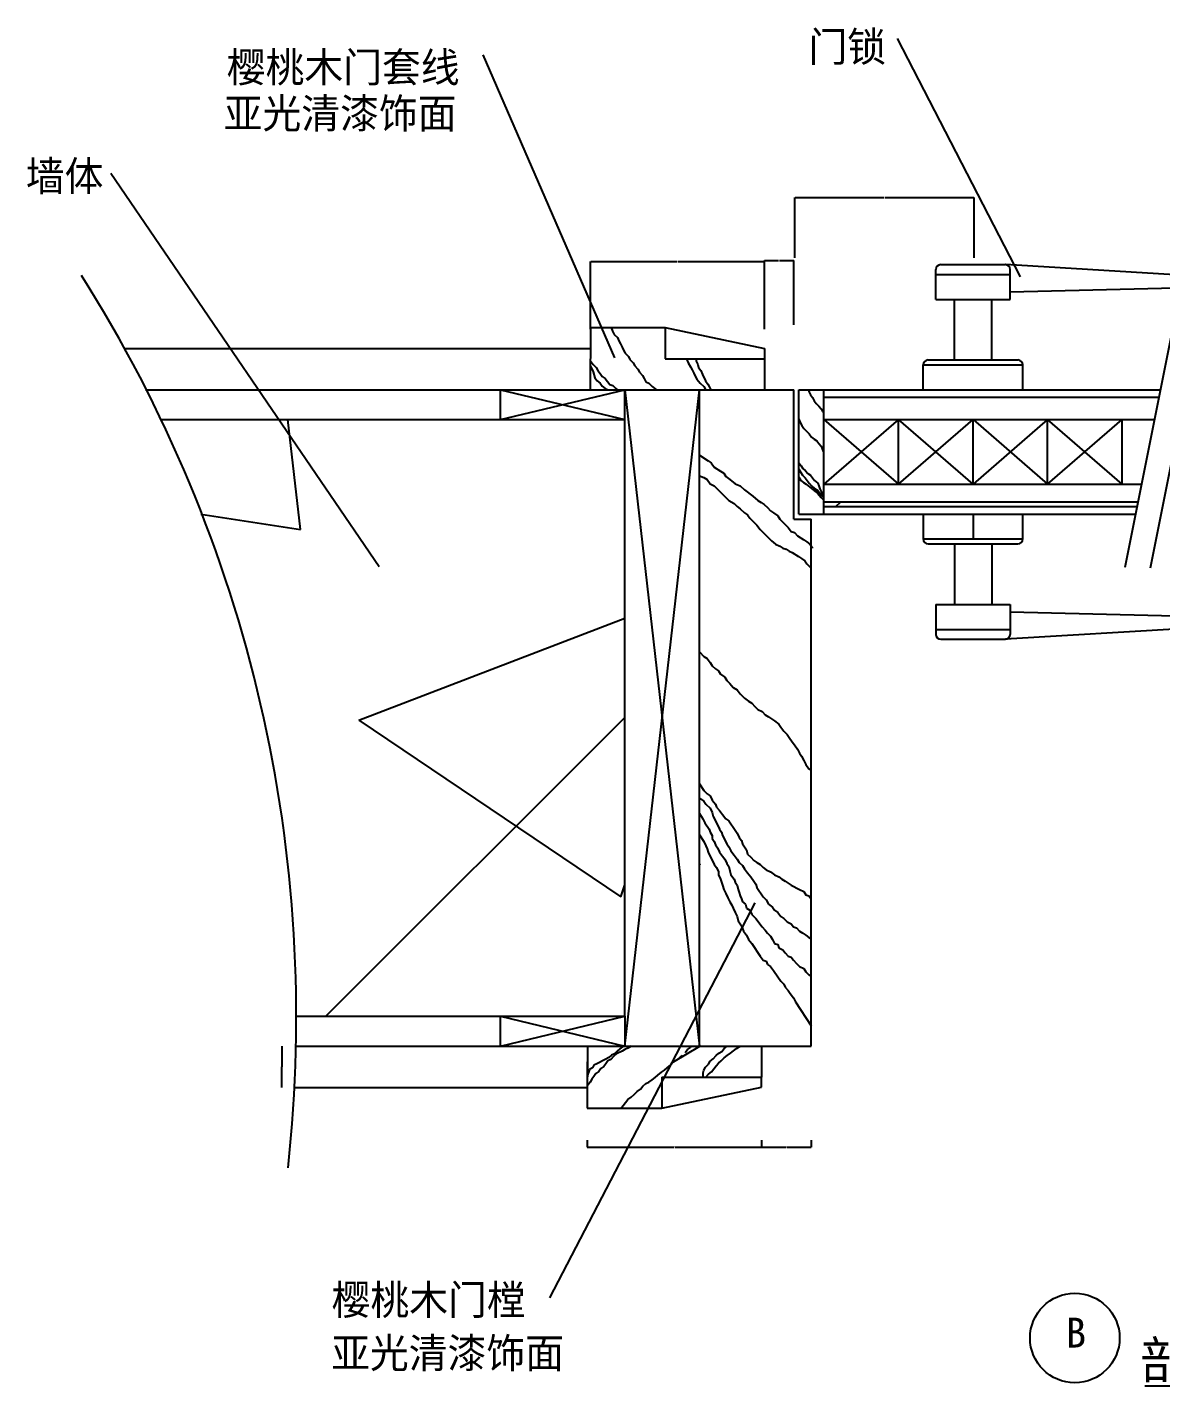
# Model space of a CAD drawing. Header units: metres. Extents: x 108 to 5381, y 254 to 7015.
# Drawn here: x 398 to 2676, y 254 to 2987 of the extents above; entities that cross this region are included whole.
import ezdxf

# ---------------------------------------------------------------- set-up
doc = ezdxf.new("R2010")
doc.units = ezdxf.units.M
for name, color, linetype in [('2', 2, 'Continuous'), ('3', 3, 'Continuous'), ('4', 4, 'Continuous'), ('7', 7, 'Continuous'), ('BH', 3, 'Continuous'), ('DIM', 3, 'Continuous'), ('TEXT', 3, 'Continuous')]:
    doc.layers.add(name, color=color, linetype=linetype)
doc.dimstyles.get("Standard").update_dxf_attribs({"dimtxt": 2.5, "dimasz": 2.5, "dimexe": 1.25, "dimexo": 0.625, "dimtad": 1, "dimcen": 2.5, "dimazin": 3, "dimtfac": 1, "dimtmove": 0, "dimatfit": 3})

# ---------------------------------------------------------------- blocks, each defined once
blk = doc.blocks.new('*D4')
for p, q in [((1879.34, 2388.51), (1879.34, 2517.83)), ((1879.59, 2517.83), (1907.965, 2517.83)), ((1909.965, 2517.83), (1938.34, 2517.83)), ((1938.59, 2388.51), (1938.59, 2517.83))]:
    blk.add_line(p, q)
at = {"layer": 'Defpoints'}
for p in [(1879.34, 2517.83), (1879.34, 2388.51), (1938.59, 2388.51)]:
    blk.add_point(p, dxfattribs=at)
at = {"layer": 'DIM', "insert": (1908.965, 2517.83), "char_height": 1, "attachment_point": 5}
blk.add_mtext('20', dxfattribs=at)
blk = doc.blocks.new('*D5')
for p, q in [((1873.32, 748.82), (1873.32, 734.74)), ((1973.59, 748.82), (1973.59, 734.74)), ((1873.57, 734.74), (1922.455, 734.74)), ((1924.455, 734.74), (1973.34, 734.74))]:
    blk.add_line(p, q)
at = {"layer": 'Defpoints'}
for p in [(1873.32, 748.82), (1973.59, 748.82), (1873.32, 734.74)]:
    blk.add_point(p, dxfattribs=at)
at = {"layer": 'DIM', "insert": (1923.455, 734.74), "char_height": 1, "attachment_point": 5}
blk.add_mtext('20', dxfattribs=at)
blk = doc.blocks.new('*D7')
for p, q in [((909.42, 937.62), (909.42, 895.95)), ((909.17, 895.95), (908.92, 895.95)), ((909.42, 854.29), (909.42, 895.95)), ((909.42, 895.95), (909.42, 895.95)), ((909.67, 895.95), (909.92, 895.95))]:
    blk.add_line(p, q)
at = {"layer": 'Defpoints'}
for p in [(909.42, 937.62), (909.42, 895.95), (909.42, 854.29)]:
    blk.add_point(p, dxfattribs=at)
at = {"layer": 'TEXT', "insert": (909.42, 897.075), "char_height": 1, "attachment_point": 5}
blk.add_mtext('15', dxfattribs=at)
blk = doc.blocks.new('*D8')
for p, q in [((1523.05, 748.82), (1523.05, 734.74)), ((1873.32, 748.82), (1873.32, 734.74)), ((1523.3, 734.74), (1697.185, 734.74)), ((1699.185, 734.74), (1873.07, 734.74))]:
    blk.add_line(p, q)
at = {"layer": 'Defpoints'}
for p in [(1523.05, 748.82), (1873.32, 748.82), (1523.05, 734.74)]:
    blk.add_point(p, dxfattribs=at)
at = {"layer": 'DIM', "insert": (1698.185, 734.74), "char_height": 1, "attachment_point": 5}
blk.add_mtext('70', dxfattribs=at)
blk = doc.blocks.new('*D9')
for p, q in [((1529.88, 2379.85), (1529.88, 2515.69)), ((1530.13, 2515.69), (1703.67, 2515.69)), ((1705.67, 2515.69), (1879.21, 2515.69)), ((1879.46, 2379.85), (1879.46, 2515.69))]:
    blk.add_line(p, q)
at = {"layer": 'Defpoints'}
for p in [(1529.88, 2515.69), (1529.88, 2379.85), (1879.46, 2379.85)]:
    blk.add_point(p, dxfattribs=at)
at = {"layer": 'DIM', "insert": (1704.67, 2515.69), "char_height": 1, "attachment_point": 5}
blk.add_mtext('70', dxfattribs=at)
blk = doc.blocks.new('*D16')
for p, q in [((1940.6, 2523.37), (1940.6, 2644.3)), ((1940.85, 2644.3), (2119.68, 2644.3)), ((2121.68, 2644.3), (2300.51, 2644.3)), ((2300.76, 2523.37), (2300.76, 2644.3))]:
    blk.add_line(p, q)
at = {"layer": 'Defpoints'}
for p in [(1940.6, 2644.3), (1940.6, 2523.37), (2300.76, 2523.37)]:
    blk.add_point(p, dxfattribs=at)
at = {"layer": 'DIM', "insert": (2120.68, 2644.3), "char_height": 1, "attachment_point": 5}
blk.add_mtext('70', dxfattribs=at)

msp = doc.modelspace()

# ---------------------------------------------------------------- hatches: boundary and pattern name
at = {"layer": 'BH'}
h = msp.add_hatch(dxfattribs=at)
h.set_pattern_fill('DOLMIT', scale=80)
h.paths.add_polyline_path([(2663.52, 2197.62), (2672.49, 2242.62), (1998.59, 2242.62), (1998.59, 2197.62)])
h = msp.add_hatch(dxfattribs=at)
h.set_pattern_fill('AR-CONC', scale=41.67)
h.paths.add_polyline_path([(1598.59, 2197.62), (1348.59, 2197.62), (664.72, 2197.62, -0.11), (936.71, 997.62), (1598.59, 997.62)])
h.paths.add_polyline_path([(3898.59, 997.62), (4545.33, 997.62, -0.11), (4815.72, 2197.62), (4148.59, 2197.62), (3898.59, 2197.62)])
h = msp.add_hatch(dxfattribs=at)
h.set_pattern_fill('ANSI32', scale=458)
h.paths.add_polyline_path([(1598.59, 2197.62), (1348.59, 2197.62), (664.72, 2197.62, -0.11), (936.71, 997.62), (1598.59, 997.62)])
h.paths.add_polyline_path([(3898.59, 997.62), (4545.33, 997.62, -0.11), (4815.72, 2197.62), (4148.59, 2197.62), (3898.59, 2197.62)])
h = msp.add_hatch(dxfattribs=at)
h.set_pattern_fill('DOLMIT', scale=80)
h.paths.add_polyline_path([(1998.59, 2067.62), (1998.59, 2022.62), (2628.65, 2022.62), (2637.61, 2067.62)])

# ---------------------------------------------------------------- linework, layer by layer
at = {"layer": '2'}
for p, q in [((664.72, 2197.62), (1598.59, 2197.62)), ((1598.59, 997.62), (1598.59, 2197.62)), ((936.71, 997.62), (1598.59, 997.62))]:
    msp.add_line(p, q, dxfattribs=at)
at = {"layer": '3'}
for p, q in [((1679.88, 2382.62), (1879.5, 2340.45)), ((1879.5, 2340.45), (1879.61, 2320.12)), ((1348.59, 2197.62), (1598.59, 2257.62)), ((1348.59, 2257.62), (1598.59, 2197.62)), ((1598.59, 937.62), (1748.59, 2257.62)), ((1598.59, 2257.62), (1748.59, 937.62)), ((1348.59, 937.62), (1598.59, 997.62)), ((1348.59, 997.62), (1598.59, 937.62)), ((1696.9, 906.03), (1749.49, 937.62)), ((1793.78, 927.06), (1798.45, 932.9)), ((1798.45, 932.9), (1804.28, 937.58)), ((1817.12, 928.23), (1822.96, 932.9)), ((1822.96, 932.9), (1828.8, 936.41)), ((1828.8, 936.41), (1831.13, 937.58)), ((1691.06, 900.19), (1696.9, 906.03)), ((1766.93, 901.35), (1770.43, 907.2)), ((1770.43, 907.2), (1776.27, 911.87)), ((1776.27, 911.87), (1782.11, 918.88)), ((1782.11, 918.88), (1787.94, 923.56)), ((1782.11, 897.85), (1786.78, 903.69)), ((1786.78, 903.69), (1792.61, 908.37)), ((1787.94, 923.56), (1793.78, 927.06)), ((1792.61, 908.37), (1798.45, 914.21)), ((1798.45, 914.21), (1804.28, 918.88)), ((1804.28, 918.88), (1811.29, 923.56)), ((1811.29, 923.56), (1817.12, 928.23)), ((1653.71, 869.8), (1659.55, 874.48)), ((1659.55, 874.48), (1665.38, 879.15)), ((1665.38, 879.15), (1672.39, 885)), ((1672.39, 885), (1678.22, 889.67)), ((1678.22, 889.67), (1684.06, 894.34)), ((1684.06, 894.34), (1691.06, 900.19)), ((1756.43, 883.83), (1757.59, 889.67)), ((1756.43, 875.12), (1756.43, 883.83)), ((1757.59, 889.67), (1761.1, 895.51)), ((1761.1, 895.51), (1766.93, 901.35)), ((1761.84, 875.12), (1766.93, 881.49)), ((1766.93, 881.49), (1772.77, 886.16)), ((1772.77, 886.16), (1777.44, 892.01)), ((1777.44, 892.01), (1782.11, 897.85)), ((1873.32, 855.12), (1873.32, 875.12)), ((933.78, 854.29), (1523.23, 854.29)), ((1623.36, 846.43), (1630.37, 851.11)), ((1630.37, 851.11), (1635.03, 856.95)), ((1635.03, 856.95), (1640.87, 862.79)), ((1640.87, 862.79), (1646.71, 865.13)), ((1646.71, 865.13), (1653.71, 869.8)), ((1673.05, 812.62), (1873.32, 855.12)), ((1595.35, 818.39), (1604.69, 830.08)), ((1604.69, 830.08), (1611.69, 834.75)), ((1611.69, 834.75), (1617.53, 840.59)), ((1617.53, 840.59), (1623.36, 846.43)), ((1590.68, 812.55), (1595.35, 818.39))]:
    msp.add_line(p, q, dxfattribs=at)
msp.add_lwpolyline([(921.79, 692.85, 0.17), (506.63, 2487.61)], format="xyb", dxfattribs=at)
at = {"layer": '4'}
for p, q in [((1529.88, 2382.62), (1529.34, 2257.62)), ((1529.88, 2382.62), (1679.88, 2382.62)), ((1529.88, 2382.62), (1679.88, 2382.62)), ((1679.88, 2382.62), (1679.61, 2320.12)), ((592.04, 2340.95), (1529.7, 2340.95)), ((1679.61, 2320.12), (1879.61, 2320.12)), ((1879.46, 2320.12), (1879.34, 2257.62)), ((635.53, 2257.62), (1938.59, 2257.62)), ((1348.59, 2257.62), (1938.59, 2257.62)), ((1348.59, 2257.62), (1938.59, 2257.62)), ((1348.59, 2257.62), (1938.59, 2257.62)), ((1348.59, 2257.62), (1598.59, 2257.62)), ((1348.59, 2197.62), (1348.59, 2257.62)), ((1598.59, 2197.62), (1598.59, 2257.62)), ((1748.59, 937.62), (1748.59, 2257.62)), ((1948.59, 2257.62), (2675.47, 2257.62)), ((1948.59, 2007.62), (1948.59, 2257.62)), ((1948.59, 2257.62), (1973.59, 2257.62)), ((1998.59, 2007.62), (1998.59, 2257.62)), ((1973.59, 937.62), (1973.59, 1997.62)), ((1348.59, 937.62), (1348.59, 997.62)), ((1598.59, 997.62), (1598.59, 937.62)), ((936.36, 937.62), (1944.57, 937.62)), ((1348.59, 937.62), (1973.59, 937.62)), ((1523.59, 937.62), (1523.05, 812.62)), ((1523.59, 937.62), (1523.32, 875.12)), ((1804.28, 937.58), (1804.37, 937.62)), ((1873.6, 937.62), (1873.32, 875.12)), ((1673.32, 875.12), (1673.05, 811.97)), ((1673.32, 875.12), (1873.32, 875.12)), ((1523.05, 812.62), (1673.05, 812.62)), ((1523.05, 812.62), (1673.05, 812.62))]:
    msp.add_line(p, q, dxfattribs=at)
at = {"layer": '7'}
for p, q in [((2223.59, 2439.39), (2223.59, 2499.39)), ((2223.59, 2489.39), (2373.59, 2489.39)), ((2223.59, 2489.39), (2373.59, 2489.39)), ((2233.59, 2509.39), (2363.59, 2509.39)), ((2726.44, 2487.68), (2363.59, 2509.39)), ((2373.59, 2439.39), (2373.59, 2499.39)), ((2373.59, 2454.39), (2733.34, 2463.06)), ((2223.59, 2439.39), (2373.59, 2439.39)), ((2261.09, 2317.62), (2261.09, 2439.39)), ((2336.09, 2317.62), (2336.09, 2439.39)), ((2198.59, 2257.62), (2198.59, 2307.62)), ((2208.59, 2317.62), (2388.59, 2317.62)), ((2398.59, 2257.62), (2398.59, 2307.62)), ((1938.59, 1997.62), (1938.59, 2257.62)), ((1948.59, 2257.62), (2675.47, 2257.62)), ((1998.59, 2242.62), (2672.49, 2242.62)), ((1998.59, 2197.62), (2663.52, 2197.62)), ((2148.59, 2067.62), (2148.59, 2197.62)), ((2298.59, 2067.62), (2298.59, 2197.62)), ((2448.59, 2067.62), (2448.59, 2197.62)), ((2598.59, 2067.62), (2598.59, 2197.62)), ((1998.59, 2067.62), (2637.61, 2067.62)), ((1998.59, 2022.62), (2628.65, 2022.62)), ((1938.59, 1997.62), (1973.59, 1997.62)), ((1948.59, 2007.62), (2625.66, 2007.62)), ((2198.59, 2007.62), (2198.59, 1957.62)), ((2398.59, 1957.62), (2398.59, 2007.62)), ((2261.09, 1947.62), (2261.09, 1825.85)), ((2336.09, 1947.62), (2336.09, 1825.85)), ((2223.59, 1825.85), (2373.59, 1825.85)), ((2223.59, 1825.85), (2223.59, 1765.85)), ((2373.59, 1825.85), (2373.59, 1765.85)), ((2373.59, 1810.85), (2733.34, 1802.18)), ((2726.44, 1777.57), (2363.59, 1755.85)), ((2233.59, 1755.85), (2363.59, 1755.85))]:
    msp.add_line(p, q, dxfattribs=at)
msp.add_lwpolyline([(2208.59, 1947.62), (2388.59, 1947.62, 0.41), (2398.59, 1957.62)], format="xyb", dxfattribs=at)
for centre, start, end in [((2233.59, 2499.39), 90, 180), ((2363.59, 2499.39), 0, 90), ((2208.59, 2307.62), 90, 180), ((2388.59, 2307.62), 0, 90), ((2208.59, 1957.62), 180, 270), ((2233.59, 1765.85), 180, 270), ((2363.59, 1765.85), 270, 0)]:
    msp.add_arc(centre, 10, start, end, dxfattribs=at)
at = {"layer": 'BH'}
for p, q in [((2223.59, 2489.39), (2373.59, 2489.39)), ((1571.34, 2382.62), (1574.24, 2375.36)), ((2604.34, 1900.64), (2700.59, 2383.66)), ((2655.12, 1899.64), (2751.31, 2382.35)), ((1574.24, 2375.36), (1577.41, 2369.03)), ((1577.41, 2369.03), (1583.74, 2362.69)), ((1583.74, 2362.69), (1586.9, 2356.35)), ((1586.9, 2356.35), (1590.07, 2350.01)), ((1590.07, 2350.01), (1593.23, 2343.68)), ((1593.23, 2343.68), (1596.4, 2337.34)), ((1596.4, 2337.34), (1599.57, 2331)), ((1599.57, 2331), (1605.9, 2324.66)), ((1605.9, 2324.66), (1609.06, 2318.33)), ((1529.37, 2316.26), (1535.41, 2308.72)), ((1529.37, 2305.7), (1532.39, 2299.67)), ((1532.39, 2299.67), (1535.41, 2293.64)), ((1535.41, 2308.72), (1541.45, 2302.69)), ((1541.45, 2302.69), (1544.47, 2296.65)), ((1544.47, 2296.65), (1549, 2290.62)), ((1609.06, 2318.33), (1615.39, 2311.99)), ((1615.39, 2311.99), (1618.56, 2305.65)), ((1618.56, 2305.65), (1624.89, 2299.31)), ((1624.89, 2299.31), (1628.05, 2292.98)), ((1722.93, 2320.12), (1726.18, 2311.99)), ((1726.18, 2311.99), (1730.93, 2304.07)), ((1730.93, 2304.07), (1734.09, 2297.73)), ((1734.09, 2297.73), (1737.26, 2291.39)), ((1742, 2320.12), (1742, 2315.16)), ((1742, 2315.16), (1745.17, 2308.82)), ((1745.17, 2308.82), (1746.75, 2302.48)), ((1746.75, 2302.48), (1751.5, 2296.14)), ((1751.5, 2296.14), (1754.67, 2288.22)), ((2198.59, 2307.62), (2398.59, 2307.62)), ((1535.41, 2293.64), (1538.43, 2281.57)), ((1538.43, 2281.57), (1542.96, 2275.54)), ((1542.96, 2275.54), (1549, 2271.01)), ((1549, 2290.62), (1553.53, 2284.59)), ((1549, 2271.01), (1553.53, 2264.98)), ((1553.53, 2284.59), (1559.57, 2280.06)), ((1559.57, 2280.06), (1564.1, 2274.03)), ((1564.1, 2274.03), (1568.63, 2267.99)), ((1568.63, 2267.99), (1574.67, 2266.49)), ((1628.05, 2292.98), (1634.38, 2286.64)), ((1634.38, 2286.64), (1637.55, 2280.3)), ((1637.55, 2280.3), (1640.71, 2273.96)), ((1640.71, 2273.96), (1647.04, 2270.79)), ((1647.04, 2270.79), (1653.38, 2264.46)), ((1737.26, 2291.39), (1740.42, 2285.05)), ((1740.42, 2285.05), (1743.59, 2278.72)), ((1743.59, 2278.72), (1749.92, 2270.79)), ((1749.92, 2270.79), (1757.83, 2264.46)), ((1754.67, 2288.22), (1761, 2275.55)), ((1761, 2275.55), (1765.74, 2269.21)), ((1765.74, 2269.21), (1768.91, 2262.87)), ((1553.53, 2264.98), (1559.57, 2260.45)), ((1559.57, 2260.45), (1565.24, 2257.62)), ((1574.67, 2266.49), (1580.71, 2260.45)), ((1580.71, 2260.45), (1583.73, 2257.44)), ((1653.38, 2264.46), (1662.48, 2257.62)), ((1757.83, 2264.46), (1761, 2258.12)), ((1761, 2258.12), (1761.99, 2257.62)), ((1768.91, 2262.87), (1771.53, 2257.62)), ((1967.6, 2257.62), (1969.53, 2252.8)), ((1969.53, 2252.8), (1971.68, 2247.43)), ((1971.68, 2247.43), (1975.97, 2242.06)), ((1975.97, 2242.06), (1979.19, 2235.61)), ((1979.19, 2235.61), (1983.48, 2230.24)), ((1983.48, 2230.24), (1988.85, 2224.86)), ((1988.85, 2224.86), (1993.14, 2219.49)), ((1993.14, 2219.49), (1996.36, 2214.12)), ((1996.36, 2214.12), (1998.59, 2211.14)), ((1948.59, 2198.29), (1951.28, 2191.56)), ((1951.28, 2191.56), (1954.5, 2186.18)), ((1954.5, 2186.18), (1958.8, 2179.74)), ((1998.59, 2197.62), (2148.59, 2067.62)), ((2148.59, 2197.62), (1998.59, 2067.62)), ((2148.59, 2067.62), (2298.59, 2197.62)), ((2298.59, 2067.62), (2148.59, 2197.62)), ((2298.59, 2197.62), (2448.59, 2067.62)), ((2448.59, 2197.62), (2298.59, 2067.62)), ((2448.59, 2067.62), (2598.59, 2197.62)), ((2598.59, 2067.62), (2448.59, 2197.62)), ((1958.8, 2179.74), (1964.16, 2174.36)), ((1964.16, 2174.36), (1969.53, 2168.99)), ((1969.53, 2168.99), (1973.82, 2162.54)), ((1973.82, 2162.54), (1979.19, 2158.25)), ((1979.19, 2158.25), (1984.56, 2155.02)), ((1984.56, 2155.02), (1988.85, 2149.65)), ((1988.85, 2149.65), (1993.14, 2144.28)), ((1993.14, 2144.28), (1995.29, 2138.91)), ((1995.29, 2138.91), (1997.44, 2133.53)), ((1997.44, 2133.53), (1998.59, 2132.38)), ((1748.59, 2126.51), (1766.07, 2114.85)), ((1766.07, 2114.85), (1772.34, 2110.66)), ((1772.34, 2110.66), (1778.61, 2102.29)), ((1948.59, 2110.58), (1953.43, 2104.52)), ((1953.43, 2104.52), (1956.65, 2099.15)), ((1748.59, 2084.41), (1757.7, 2081.37)), ((1757.7, 2081.37), (1763.97, 2077.18)), ((1763.97, 2077.18), (1770.25, 2068.81)), ((1778.61, 2102.29), (1791.15, 2093.92)), ((1791.15, 2093.92), (1797.42, 2089.74)), ((1797.42, 2089.74), (1801.6, 2083.46)), ((1801.6, 2083.46), (1809.96, 2077.18)), ((1809.96, 2077.18), (1820.41, 2068.81)), ((1948.59, 2097.91), (1952.36, 2091.63)), ((1948.59, 2081.79), (1952.36, 2075.51)), ((1952.36, 2091.63), (1955.58, 2086.26)), ((1955.58, 2086.26), (1960.94, 2080.88)), ((1956.65, 2099.15), (1962.02, 2094.85)), ((1960.94, 2080.88), (1965.24, 2075.51)), ((1962.02, 2094.85), (1966.31, 2089.48)), ((1966.31, 2089.48), (1971.68, 2086.26)), ((1971.68, 2086.26), (1975.97, 2080.88)), ((1975.97, 2080.88), (1980.26, 2075.51)), ((1770.25, 2068.81), (1778.61, 2064.63)), ((1778.61, 2064.63), (1791.15, 2052.07)), ((1791.15, 2052.07), (1807.87, 2035.33)), ((1820.41, 2068.81), (1830.86, 2064.63)), ((1830.86, 2064.63), (1839.22, 2056.26)), ((1839.22, 2056.26), (1855.95, 2043.7)), ((1952.36, 2075.51), (1957.72, 2071.21)), ((1957.72, 2071.21), (1963.09, 2067.99)), ((1963.09, 2067.99), (1973.82, 2059.39)), ((1965.24, 2075.51), (1969.53, 2070.14)), ((1969.53, 2070.14), (1974.9, 2063.69)), ((1973.82, 2059.39), (1979.19, 2055.1)), ((1974.9, 2063.69), (1980.26, 2059.39)), ((1979.19, 2055.1), (1984.56, 2051.87)), ((1980.26, 2075.51), (1986.7, 2070.14)), ((1980.26, 2059.39), (1986.7, 2055.1)), ((1984.56, 2051.87), (1988.85, 2046.5)), ((1986.7, 2070.14), (1988.85, 2064.77)), ((1986.7, 2055.1), (1991, 2049.72)), ((1988.85, 2064.77), (1991, 2058.32)), ((1991, 2058.32), (1993.14, 2052.95)), ((1991, 2049.72), (1995.29, 2044.35)), ((1993.14, 2052.95), (1995.29, 2047.57)), ((1807.87, 2035.33), (1818.32, 2029.05)), ((1818.32, 2029.05), (1824.59, 2022.78)), ((1824.59, 2022.78), (1830.86, 2018.59)), ((1855.95, 2043.7), (1866.4, 2035.33)), ((1866.4, 2035.33), (1872.67, 2031.15)), ((1872.67, 2031.15), (1878.94, 2026.96)), ((1878.94, 2026.96), (1885.21, 2020.68)), ((1988.85, 2046.5), (1993.14, 2041.13)), ((1993.14, 2041.13), (1998.51, 2035.76)), ((1995.29, 2047.57), (1998.59, 2044.27)), ((1995.29, 2044.35), (1998.59, 2041.04)), ((1998.51, 2035.76), (1998.59, 2035.76)), ((1830.86, 2018.59), (1839.22, 2010.22)), ((1839.22, 2010.22), (1845.5, 2006.04)), ((1845.5, 2006.04), (1849.68, 1999.76)), ((1849.68, 1999.76), (1855.95, 1993.48)), ((1885.21, 2020.68), (1891.48, 2014.41)), ((1891.48, 2014.41), (1897.75, 2010.22)), ((1897.75, 2010.22), (1906.11, 2003.94)), ((1906.11, 2003.94), (1910.29, 1997.67)), ((1910.29, 1997.67), (1918.65, 1989.3)), ((2298.59, 2007.62), (2298.59, 1957.62)), ((1855.95, 1993.48), (1864.31, 1985.11)), ((1864.31, 1985.11), (1870.58, 1976.74)), ((1870.58, 1976.74), (1876.85, 1970.46)), ((1876.85, 1970.46), (1885.21, 1962.09)), ((1918.65, 1989.3), (1927.02, 1980.93)), ((1927.02, 1980.93), (1933.29, 1972.56)), ((1933.29, 1972.56), (1939.56, 1970.46)), ((1939.56, 1970.46), (1945.83, 1964.19)), ((1885.21, 1962.09), (1893.57, 1953.72)), ((1893.57, 1953.72), (1901.93, 1947.45)), ((1901.93, 1947.45), (1910.29, 1943.26)), ((1910.29, 1943.26), (1916.56, 1939.07)), ((1945.83, 1964.19), (1958.37, 1955.82)), ((1958.37, 1955.82), (1964.64, 1951.63)), ((1964.64, 1951.63), (1970.91, 1947.45)), ((1970.91, 1947.45), (1975.09, 1941.17)), ((1975.09, 1941.17), (1975.09, 1939.07)), ((2198.59, 1957.62), (2398.59, 1957.62)), ((1916.56, 1939.07), (1922.84, 1936.98)), ((1922.84, 1936.98), (1929.11, 1932.8)), ((1929.11, 1932.8), (1935.38, 1930.7)), ((1935.38, 1930.7), (1947.92, 1922.33)), ((1947.92, 1922.33), (1954.19, 1918.15)), ((1954.19, 1918.15), (1960.46, 1913.96)), ((1960.46, 1913.96), (1964.64, 1907.69)), ((1964.64, 1907.69), (1970.91, 1901.41)), ((1970.91, 1901.41), (1973, 1901.41)), ((2223.59, 1775.85), (2373.59, 1775.85)), ((2223.59, 1775.85), (2373.59, 1775.85)), ((2223.59, 1775.85), (2373.59, 1775.85)), ((1748.59, 1730.57), (1757.7, 1721.45)), ((1757.7, 1721.45), (1763.97, 1717.26)), ((1763.97, 1717.26), (1770.25, 1708.89)), ((1770.25, 1708.89), (1774.43, 1702.62)), ((1774.43, 1702.62), (1780.7, 1696.34)), ((1780.7, 1696.34), (1786.97, 1692.15)), ((1786.97, 1692.15), (1791.15, 1685.88)), ((1791.15, 1685.88), (1799.51, 1679.6)), ((1799.51, 1679.6), (1803.69, 1673.32)), ((1803.69, 1673.32), (1809.96, 1667.04)), ((1809.96, 1667.04), (1816.23, 1658.67)), ((1816.23, 1658.67), (1824.59, 1654.49)), ((1824.59, 1654.49), (1830.86, 1646.12)), ((1830.86, 1646.12), (1839.22, 1637.75)), ((1839.22, 1637.75), (1847.59, 1631.47)), ((1847.59, 1631.47), (1853.86, 1627.28)), ((1853.86, 1627.28), (1860.13, 1621.01)), ((1860.13, 1621.01), (1866.4, 1614.73)), ((1866.4, 1614.73), (1874.76, 1610.54)), ((1874.76, 1610.54), (1881.03, 1604.27)), ((1881.03, 1604.27), (1887.3, 1600.08)), ((1887.3, 1600.08), (1893.57, 1595.9)), ((1893.57, 1595.9), (1899.84, 1591.71)), ((1899.84, 1591.71), (1908.2, 1585.43)), ((1908.2, 1585.43), (1912.38, 1579.16)), ((1912.38, 1579.16), (1918.65, 1570.79)), ((1918.65, 1570.79), (1924.93, 1564.51)), ((1924.93, 1564.51), (1929.11, 1558.23)), ((1929.11, 1558.23), (1935.38, 1549.86)), ((1935.38, 1549.86), (1939.56, 1543.58)), ((1939.56, 1543.58), (1945.83, 1535.21)), ((1945.83, 1535.21), (1950.01, 1526.84)), ((1950.01, 1526.84), (1954.19, 1520.56)), ((1954.19, 1520.56), (1958.37, 1512.19)), ((1958.37, 1512.19), (1962.55, 1503.82)), ((1962.55, 1503.82), (1968.82, 1495.45)), ((1968.82, 1495.45), (1973.59, 1492.27)), ((1748.59, 1465.19), (1757.7, 1451.51)), ((1757.7, 1451.51), (1763.97, 1445.23)), ((1748.59, 1436.67), (1757.7, 1430.58)), ((1757.7, 1430.58), (1761.88, 1424.31)), ((1761.88, 1424.31), (1770.25, 1415.94)), ((1763.97, 1445.23), (1770.25, 1441.05)), ((1770.25, 1441.05), (1774.43, 1432.68)), ((1774.43, 1432.68), (1780.7, 1424.31)), ((1780.7, 1424.31), (1782.79, 1418.03)), ((1748.59, 1405.56), (1755.61, 1395.01)), ((1755.61, 1395.01), (1759.79, 1386.64)), ((1770.25, 1415.94), (1774.43, 1407.57)), ((1774.43, 1407.57), (1776.52, 1399.2)), ((1776.52, 1399.2), (1780.7, 1390.83)), ((1782.79, 1418.03), (1789.06, 1411.75)), ((1789.06, 1411.75), (1795.33, 1403.38)), ((1795.33, 1403.38), (1801.6, 1395.01)), ((1801.6, 1395.01), (1807.87, 1390.83)), ((1759.79, 1386.64), (1768.16, 1374.09)), ((1768.16, 1374.09), (1770.25, 1367.81)), ((1770.25, 1367.81), (1774.43, 1361.53)), ((1780.7, 1390.83), (1789.06, 1374.09)), ((1789.06, 1374.09), (1793.24, 1367.81)), ((1793.24, 1367.81), (1795.33, 1361.53)), ((1807.87, 1390.83), (1812.05, 1384.55)), ((1812.05, 1384.55), (1816.23, 1378.27)), ((1816.23, 1378.27), (1820.41, 1371.99)), ((1820.41, 1371.99), (1824.59, 1365.72)), ((1748.59, 1362.66), (1757.7, 1348.98)), ((1757.7, 1348.98), (1761.88, 1340.61)), ((1761.88, 1340.61), (1763.97, 1334.33)), ((1774.43, 1361.53), (1774.43, 1355.25)), ((1774.43, 1355.25), (1778.61, 1348.98)), ((1778.61, 1348.98), (1780.7, 1342.7)), ((1780.7, 1342.7), (1784.88, 1336.42)), ((1795.33, 1361.53), (1803.69, 1344.79)), ((1803.69, 1344.79), (1807.87, 1338.51)), ((1824.59, 1365.72), (1828.77, 1357.35)), ((1828.77, 1357.35), (1832.95, 1351.07)), ((1832.95, 1351.07), (1835.04, 1344.79)), ((1835.04, 1344.79), (1843.41, 1332.24)), ((1763.97, 1334.33), (1766.07, 1328.05)), ((1766.07, 1328.05), (1778.61, 1302.94)), ((1784.88, 1336.42), (1789.06, 1328.05)), ((1789.06, 1328.05), (1795.33, 1319.68)), ((1795.33, 1319.68), (1799.51, 1313.4)), ((1799.51, 1313.4), (1803.69, 1305.03)), ((1807.87, 1338.51), (1812.05, 1330.14)), ((1812.05, 1330.14), (1818.32, 1321.77)), ((1818.32, 1321.77), (1824.59, 1313.4)), ((1824.59, 1313.4), (1828.77, 1307.12)), ((1843.41, 1332.24), (1845.5, 1323.86)), ((1845.5, 1323.86), (1851.77, 1317.59)), ((1851.77, 1317.59), (1858.04, 1311.31)), ((1748.59, 1303.78), (1749.34, 1301.53)), ((1778.61, 1302.94), (1782.79, 1296.66)), ((1782.79, 1296.66), (1786.97, 1288.29)), ((1786.97, 1288.29), (1786.97, 1282.01)), ((1803.69, 1305.03), (1807.87, 1298.75)), ((1807.87, 1298.75), (1809.96, 1290.38)), ((1809.96, 1290.38), (1812.05, 1282.01)), ((1828.77, 1307.12), (1835.04, 1300.85)), ((1835.04, 1300.85), (1839.22, 1294.57)), ((1839.22, 1294.57), (1845.5, 1286.2)), ((1845.5, 1286.2), (1851.77, 1277.83)), ((1858.04, 1311.31), (1864.31, 1307.12)), ((1864.31, 1307.12), (1870.58, 1302.94)), ((1870.58, 1302.94), (1876.85, 1296.66)), ((1876.85, 1296.66), (1883.12, 1292.48)), ((1883.12, 1292.48), (1891.48, 1288.29)), ((1891.48, 1288.29), (1899.84, 1282.01)), ((1786.97, 1282.01), (1791.15, 1273.64)), ((1791.15, 1273.64), (1795.33, 1261.09)), ((1795.33, 1261.09), (1797.42, 1252.72)), ((1812.05, 1282.01), (1818.32, 1273.64)), ((1818.32, 1273.64), (1820.41, 1267.37)), ((1820.41, 1267.37), (1824.59, 1261.09)), ((1824.59, 1261.09), (1826.68, 1252.72)), ((1851.77, 1277.83), (1858.04, 1269.46)), ((1858.04, 1269.46), (1862.22, 1263.18)), ((1862.22, 1263.18), (1864.31, 1256.9)), ((1899.84, 1282.01), (1908.2, 1277.83)), ((1908.2, 1277.83), (1914.47, 1273.64)), ((1914.47, 1273.64), (1920.74, 1269.46)), ((1920.74, 1269.46), (1927.02, 1265.27)), ((1927.02, 1265.27), (1933.29, 1261.09)), ((1933.29, 1261.09), (1950.01, 1252.72)), ((1797.42, 1252.72), (1801.6, 1244.35)), ((1801.6, 1244.35), (1805.78, 1235.98)), ((1805.78, 1235.98), (1809.96, 1227.61)), ((1826.68, 1252.72), (1828.77, 1246.44)), ((1828.77, 1246.44), (1830.86, 1240.16)), ((1830.86, 1240.16), (1832.95, 1233.89)), ((1832.95, 1233.89), (1835.04, 1227.61)), ((1864.31, 1256.9), (1876.85, 1238.07)), ((1876.85, 1238.07), (1883.12, 1231.79)), ((1883.12, 1231.79), (1887.3, 1223.42)), ((1950.01, 1252.72), (1958.37, 1248.53)), ((1958.37, 1248.53), (1962.55, 1242.26)), ((1962.55, 1242.26), (1968.82, 1240.16)), ((1968.82, 1240.16), (1973, 1233.89)), ((1809.96, 1227.61), (1814.14, 1221.33)), ((1814.14, 1221.33), (1816.23, 1215.05)), ((1816.23, 1215.05), (1820.41, 1206.68)), ((1820.41, 1206.68), (1824.59, 1198.31)), ((1835.04, 1227.61), (1841.31, 1223.42)), ((1841.31, 1223.42), (1843.41, 1215.05)), ((1843.41, 1215.05), (1849.68, 1210.87)), ((1849.68, 1210.87), (1853.86, 1202.5)), ((1853.86, 1202.5), (1862.22, 1194.13)), ((1887.3, 1223.42), (1895.66, 1217.14)), ((1895.66, 1217.14), (1899.84, 1210.87)), ((1899.84, 1210.87), (1906.11, 1206.68)), ((1906.11, 1206.68), (1912.38, 1198.31)), ((1824.59, 1198.31), (1826.68, 1189.94)), ((1826.68, 1189.94), (1832.95, 1179.48)), ((1832.95, 1179.48), (1837.13, 1169.02)), ((1862.22, 1194.13), (1874.76, 1177.39)), ((1874.76, 1177.39), (1881.03, 1171.11)), ((1912.38, 1198.31), (1918.65, 1194.13)), ((1918.65, 1194.13), (1924.93, 1187.85)), ((1924.93, 1187.85), (1933.29, 1183.66)), ((1933.29, 1183.66), (1937.47, 1177.39)), ((1937.47, 1177.39), (1943.74, 1175.29)), ((1943.74, 1175.29), (1950.01, 1169.02)), ((1837.13, 1169.02), (1843.41, 1160.65)), ((1843.41, 1160.65), (1847.59, 1152.28)), ((1847.59, 1152.28), (1853.86, 1143.91)), ((1881.03, 1171.11), (1885.21, 1164.83)), ((1885.21, 1164.83), (1891.48, 1158.55)), ((1891.48, 1158.55), (1895.66, 1152.28)), ((1895.66, 1152.28), (1899.84, 1143.91)), ((1950.01, 1169.02), (1956.28, 1164.83)), ((1956.28, 1164.83), (1962.55, 1160.65)), ((1962.55, 1160.65), (1968.82, 1156.46)), ((1968.82, 1156.46), (1973.59, 1153.28)), ((1853.86, 1143.91), (1870.58, 1118.79)), ((1899.84, 1143.91), (1906.11, 1141.81)), ((1906.11, 1141.81), (1908.2, 1135.54)), ((1908.2, 1135.54), (1916.56, 1131.35)), ((1916.56, 1131.35), (1920.74, 1125.07)), ((1920.74, 1125.07), (1927.02, 1118.79)), ((1870.58, 1118.79), (1876.85, 1110.42)), ((1876.85, 1110.42), (1883.12, 1108.33)), ((1883.12, 1108.33), (1885.21, 1102.05)), ((1885.21, 1102.05), (1891.48, 1097.87)), ((1891.48, 1097.87), (1897.75, 1089.5)), ((1927.02, 1118.79), (1933.29, 1116.7)), ((1933.29, 1116.7), (1937.47, 1110.42)), ((1937.47, 1110.42), (1943.74, 1104.15)), ((1943.74, 1104.15), (1950.01, 1097.87)), ((1950.01, 1097.87), (1958.37, 1093.68)), ((1958.37, 1093.68), (1962.55, 1087.41)), ((1897.75, 1089.5), (1906.11, 1076.94)), ((1906.11, 1076.94), (1912.38, 1068.57)), ((1912.38, 1068.57), (1918.65, 1062.3)), ((1962.55, 1087.41), (1968.82, 1081.13)), ((1968.82, 1081.13), (1973.59, 1077.94)), ((1918.65, 1062.3), (1920.74, 1056.02)), ((1920.74, 1056.02), (1927.02, 1049.74)), ((1927.02, 1049.74), (1931.2, 1043.46)), ((1931.2, 1043.46), (1937.47, 1035.09)), ((1937.47, 1035.09), (1941.65, 1026.72)), ((1941.65, 1026.72), (1973.59, 978.75)), ((1589.04, 932.13), (1583.37, 927.88)), ((1596.37, 937.62), (1589.04, 932.13)), ((1598.98, 930.72), (1593.3, 927.88)), ((1604.66, 933.55), (1598.98, 930.72)), ((1611.45, 937.62), (1604.66, 933.55)), ((1720.24, 924.73), (1724.91, 930.57)), ((1724.91, 930.57), (1730.75, 935.24)), ((1730.75, 935.24), (1732.33, 937.62)), ((1542.2, 902.36), (1536.52, 899.52)), ((1559.23, 910.86), (1542.2, 902.36)), ((1560.65, 902.36), (1556.39, 896.68)), ((1566.33, 915.12), (1559.23, 910.86)), ((1564.91, 908.03), (1560.65, 902.36)), ((1570.59, 910.86), (1564.91, 908.03)), ((1572.01, 919.37), (1566.33, 915.12)), ((1576.27, 916.54), (1570.59, 910.86)), ((1577.69, 922.21), (1572.01, 919.37)), ((1581.95, 922.21), (1576.27, 916.54)), ((1583.37, 927.88), (1577.69, 922.21)), ((1593.3, 927.88), (1581.95, 922.21)), ((1708.57, 914.21), (1714.41, 918.88)), ((1528, 891.01), (1523.33, 877)), ((1533.68, 893.85), (1528, 891.01)), ((1536.52, 876.83), (1532.26, 871.16)), ((1536.52, 899.52), (1533.68, 893.85)), ((1540.78, 882.5), (1536.52, 876.83)), ((1546.46, 886.76), (1540.78, 882.5)), ((1550.72, 892.43), (1546.46, 886.76)), ((1556.39, 896.68), (1550.72, 892.43)), ((1529.42, 865.49), (1523.24, 857.26)), ((1532.26, 871.16), (1529.42, 865.49))]:
    msp.add_line(p, q, dxfattribs=at)
at = {"layer": 'TEXT'}
msp.add_line((2643.94, 254.5), (2937.81, 254.5), dxfattribs=at)
msp.add_circle((2503.19, 350.69), 90, dxfattribs=at)

# ---------------------------------------------------------------- texts
at = {"layer": '4'}
for s, p in [('门锁', (1967.85, 2917.71)), ('樱桃木门套线', (798.7, 2876.2)), ('亚光清漆饰面', (792.58, 2783.58)), (' 墙体', (353.99, 2657.52)), ('樱桃木门樘', (1009.43, 397.44)), ('亚光清漆饰面', (1008.52, 290.43))]:
    msp.add_text(s, height=60, dxfattribs=at).set_placement(p)
at = {"layer": 'TEXT'}
for s, height, p in [('B', 60, (2485.07, 331.49)), ('剖面图', 75, (2634.74, 268.68))]:
    msp.add_text(s, height=height, dxfattribs=at).set_placement(p)

# ---------------------------------------------------------------- dimensions: what is measured, and where the dimension line sits
at = {"layer": 'DIM'}
for base, p1, p2, text, picture, middle in [((1940.6, 2644.3), (1940.6, 2523.37), (2300.76, 2523.37), '70', '*D16', (2120.68, 2644.3)), ((1529.88, 2515.69), (1529.88, 2379.85), (1879.46, 2379.85), '70', '*D9', (1704.67, 2515.69)), ((1879.34, 2517.83), (1879.34, 2388.51), (1938.59, 2388.51), '20', '*D4', (1908.965, 2517.83)), ((1523.05, 734.74), (1523.05, 748.82), (1873.32, 748.82), '70', '*D8', (1698.185, 734.74)), ((1873.32, 734.74), (1873.32, 748.82), (1973.59, 748.82), '20', '*D5', (1923.455, 734.74))]:
    dim = msp.add_linear_dim(base=base, p1=p1, p2=p2, text=text, dimstyle='Standard', dxfattribs=at)
    dim.commit()
    dim.dimension.update_dxf_attribs({"geometry": picture, "text_midpoint": middle})
at = {"layer": 'TEXT'}
dim = msp.add_linear_dim(base=(909.42, 895.95), p1=(909.42, 937.62), p2=(909.42, 854.29), text='15', dimstyle='Standard', dxfattribs=at)
dim.commit()
dim.dimension.update_dxf_attribs({"geometry": '*D7', "text_midpoint": (909.42, 897.075)})

# ---------------------------------------------------------------- leaders
at = {"layer": 'BH'}
for points in [[(2394.07, 2484.64), (2146.56, 2964.11)], [(1578.81, 2321.77), (1313.99, 2931.21)], [(1105.06, 1901.29), (565.72, 2692.95)], [(1860.34, 1225.7), (1447.28, 431.29)]]:
    msp.add_leader(points, dimstyle='Standard', dxfattribs=at)

doc.saveas('drawing.dxf')
